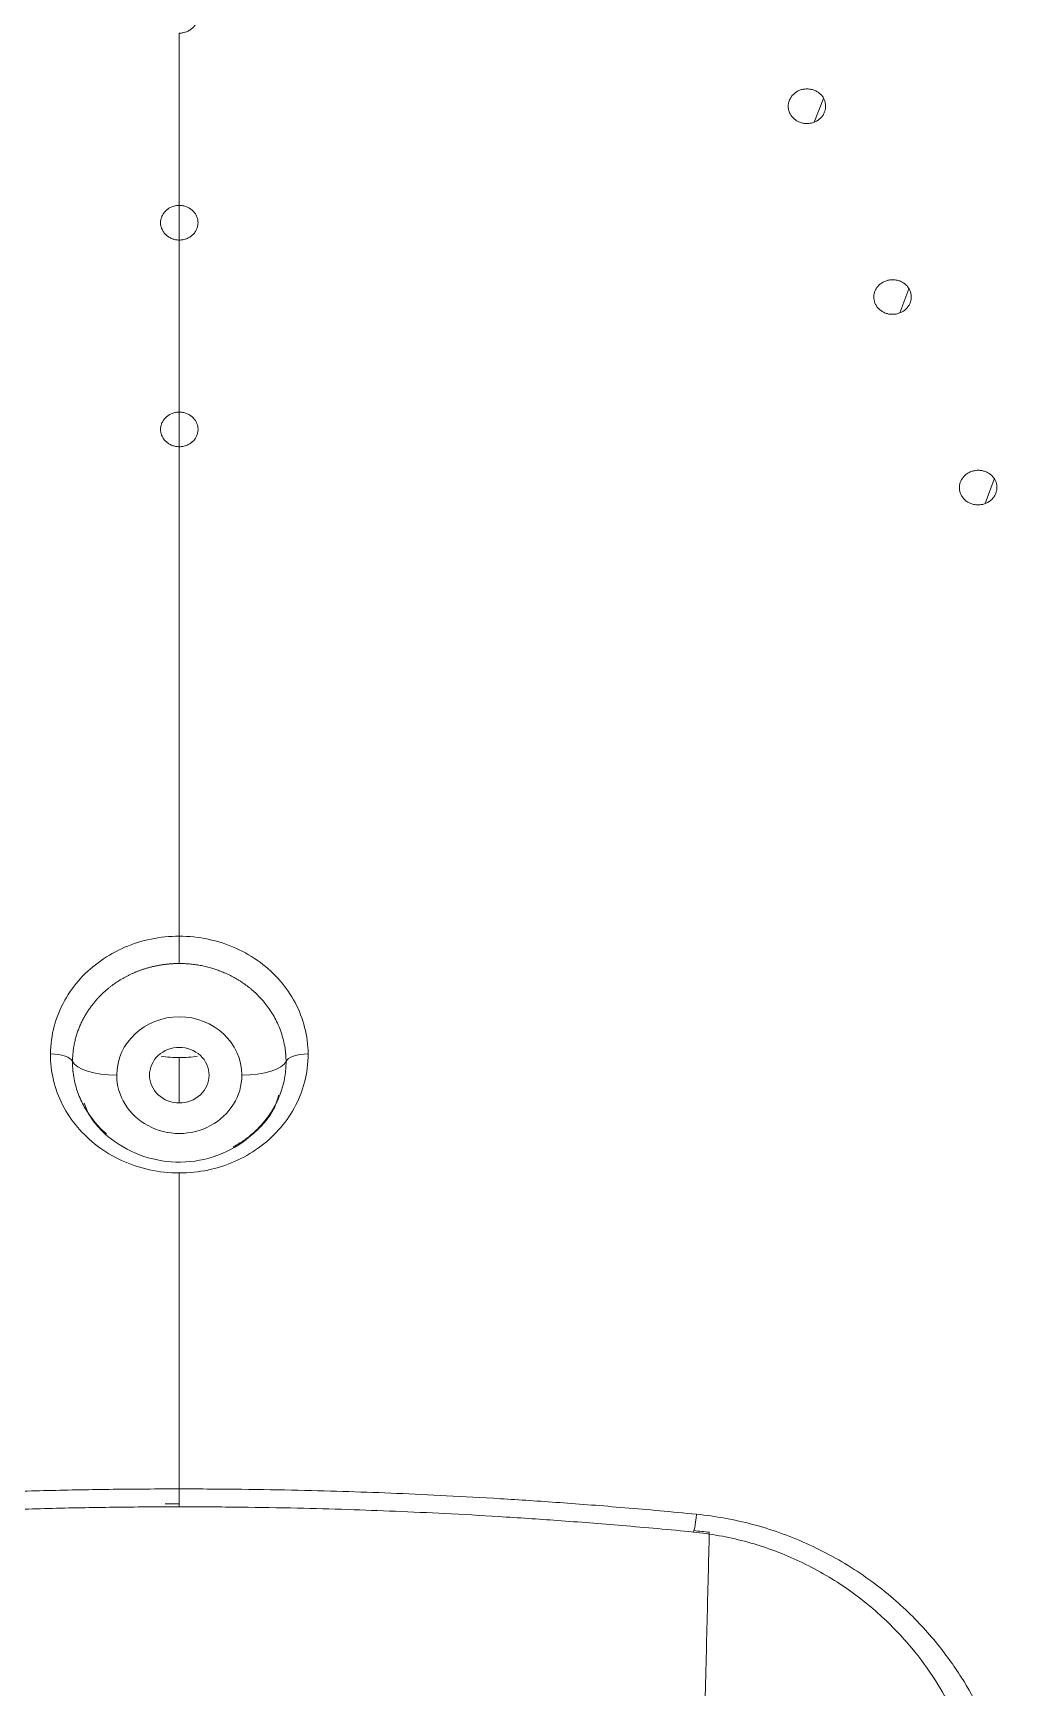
# Model space of a CAD drawing. Extents: x 1168 to 2296, y 0 to 827.
# Drawn here: x 1694.72 to 1708, y 497.83 to 520.04 of the extents above; entities that cross this region are included whole.
import ezdxf

# ---------------------------------------------------------------- set-up
doc = ezdxf.new("R2010")
doc.units = 0
doc.header["$LTSCALE"] = 10
doc.header["$MEASUREMENT"] = 0
doc.layers.add('1', color=7, linetype='CONTINUOUS')

msp = doc.modelspace()

# ---------------------------------------------------------------- linework, layer by layer
at = {"layer": '1', "color": 7, "linetype": 'Continuous', "lineweight": 13}
for p, q in [((1696.685, 517.728), (1696.685, 520.041)), ((1705.325, 519.163), (1705.201, 518.845)), ((1696.685, 514.954), (1696.685, 517.263)), ((1696.685, 507.92), (1696.685, 514.489)), ((1696.685, 500.501), (1696.685, 504.742)), ((1696.685, 500.501), (1696.685, 500.26))]:
    msp.add_line(p, q, dxfattribs=at)
at = {"layer": '1', "color": 7, "linetype": 'Continuous', "lineweight": 18}
for p, q in [((1696.685, 517.72), (1696.685, 517.263)), ((1706.471, 516.608), (1706.349, 516.284)), ((1696.685, 514.946), (1696.685, 514.489)), ((1707.617, 514.055), (1707.497, 513.726)), ((1696.685, 507.92), (1696.685, 507.553)), ((1696.685, 505.681), (1696.685, 506.29))]:
    msp.add_line(p, q, dxfattribs=at)
for centre, major_axis, ratio, start_param, end_param in [((1696.685, 538.042), (57.67, 0), 0.93358, 5.498085, 8.635877), ((1696.685, 538.026), (57.518, 0), 0.93358, 5.498085, 10.209879), ((1694.956, 506.222), (0.3, -0.002), 0.391761, 0.151871, 1.571283), ((1698.414, 506.222), (-0.3, -0.002), 0.391761, 4.711902, 6.131314), ((1696.685, 442.584), (-61.825, 0), 0.93358, 4.712389, 4.715458), ((1696.685, 442.584), (-61.825, 0), 0.93358, 4.59713, 4.600476)]:
    msp.add_ellipse(centre, major_axis=major_axis, ratio=ratio, start_param=start_param, end_param=end_param, dxfattribs=at)
at = {"layer": '1', "color": 7, "linetype": 'Continuous', "lineweight": 13}
for centre, major_axis, ratio, start_param, end_param in [((1696.685, 537.844), (57.048, 0), 0.93358, 5.498085, 10.209879), ((1696.685, 537.824), (56.129, 0), 0.93358, 5.397226, 10.310738), ((1696.685, 537.907), (55.427, 0), 0.93358, 5.397283, 10.31068), ((1696.685, 538.436), (-51, 0), 0.93358, 4.712389, 7.625054), ((1696.685, 538.436), (-51, 0), 0.93358, 1.799723, 4.712389), ((1696.685, 506.055), (-0.839, 0), 0.93358, 3.141593, 6.283185), ((1695.846, 506.27), (-0.6, 0), 0.358368, 0.149656, 1.570796), ((1697.524, 506.27), (0.6, 0), 0.358368, 4.712389, 6.133529), ((1696.685, 506.055), (-0.839, 0), 0.93358, 0, 3.141593), ((1703.621, 500.32), (0.039, 0.398), 0.050404, 3.118393, 4.305611)]:
    msp.add_ellipse(centre, major_axis=major_axis, ratio=ratio, start_param=start_param, end_param=end_param, dxfattribs=at)
for points, knots in [([(1739.245, 498.734), (1739.257, 498.745), (1739.297, 498.783), (1739.382, 498.862), (1739.514, 498.988), (1739.695, 499.16), (1739.923, 499.379), (1740.198, 499.646), (1740.517, 499.962), (1740.882, 500.327), (1741.289, 500.744), (1741.738, 501.212), (1742.226, 501.734), (1742.752, 502.311), (1743.313, 502.945), (1743.907, 503.637), (1744.531, 504.389), (1745.182, 505.203), (1745.856, 506.081), (1746.552, 507.024), (1747.264, 508.035), (1747.988, 509.115), (1748.721, 510.266), (1749.458, 511.489), (1750.192, 512.787), (1750.92, 514.161), (1751.635, 515.611), (1752.333, 517.14), (1753.005, 518.748), (1753.647, 520.436), (1754.251, 522.204), (1754.81, 524.051), (1755.317, 525.979), (1755.762, 527.985), (1756.139, 530.07), (1756.438, 532.23), (1756.653, 534.464), (1756.773, 536.769), (1756.792, 539.142), (1756.7, 541.577), (1756.487, 544.071), (1756.145, 546.617), (1755.665, 549.209), (1755.039, 551.84), (1754.259, 554.502), (1753.317, 557.187), (1752.329, 559.582), (1751.345, 561.687), (1750.412, 563.504), (1749.396, 565.312), (1748.295, 567.108), (1747.108, 568.889), (1745.834, 570.65), (1744.471, 572.386), (1743.019, 574.093), (1741.477, 575.767), (1739.845, 577.402), (1738.124, 578.995), (1736.312, 580.54), (1734.412, 582.032), (1732.424, 583.467), (1730.349, 584.838), (1728.188, 586.14), (1725.944, 587.367), (1723.618, 588.515), (1721.214, 589.579), (1718.734, 590.553), (1716.183, 591.432), (1713.563, 592.209), (1710.879, 592.88), (1708.135, 593.439), (1705.337, 593.882), (1702.49, 594.205), (1699.601, 594.402), (1696.187, 594.48), (1692.263, 594.344), (1687.865, 593.889), (1683.515, 593.134), (1679.236, 592.083), (1675.051, 590.739), (1670.984, 589.112), (1667.055, 587.211), (1663.287, 585.046), (1659.7, 582.627), (1656.313, 579.968), (1653.144, 577.085), (1650.21, 573.992), (1647.53, 570.706), (1645.115, 567.244), (1642.978, 563.627), (1640.926, 559.456), (1639.1, 554.7), (1637.661, 549.356), (1636.788, 543.905), (1636.494, 538.401), (1636.777, 532.897), (1637.593, 527.71), (1638.786, 523.105), (1640.114, 519.299), (1641.425, 516.23), (1642.593, 513.864), (1643.791, 511.674), (1645.041, 509.612), (1646.37, 507.638), (1647.455, 506.153), (1648.304, 505.056), (1649.01, 504.181), (1649.684, 503.377), (1650.388, 502.568), (1651.001, 501.891), (1651.501, 501.353), (1651.871, 500.963), (1652.223, 500.599), (1652.555, 500.26), (1652.868, 499.947), (1653.16, 499.658), (1653.432, 499.393), (1653.682, 499.152), (1653.91, 498.935), (1654.056, 498.798), (1654.124, 498.733)], [0, 0, 0, 0, 0.000179, 0.000603, 0.00127, 0.002183, 0.00334, 0.004741, 0.006386, 0.008277, 0.010411, 0.01279, 0.015413, 0.018281, 0.021393, 0.02475, 0.028351, 0.032196, 0.036286, 0.04062, 0.045199, 0.050022, 0.055089, 0.060401, 0.065958, 0.071758, 0.077804, 0.084093, 0.090627, 0.097406, 0.104428, 0.111695, 0.119206, 0.126961, 0.134961, 0.143206, 0.151695, 0.160428, 0.169406, 0.178628, 0.188094, 0.197805, 0.20776, 0.21796, 0.228404, 0.239092, 0.250024, 0.257544, 0.265167, 0.272896, 0.280729, 0.288666, 0.296708, 0.304854, 0.313104, 0.321459, 0.329918, 0.338482, 0.34715, 0.355923, 0.3648, 0.373782, 0.382867, 0.392057, 0.401352, 0.410752, 0.420256, 0.429863, 0.439576, 0.449392, 0.459314, 0.46934, 0.47947, 0.489704, 0.500043, 0.515667, 0.531291, 0.546915, 0.562538, 0.578162, 0.593786, 0.60941, 0.625034, 0.640657, 0.656282, 0.671906, 0.68753, 0.703153, 0.718778, 0.734402, 0.750026, 0.770854, 0.791682, 0.81251, 0.833338, 0.854167, 0.874994, 0.892773, 0.907913, 0.920413, 0.930274, 0.937493, 0.948337, 0.95716, 0.963963, 0.968745, 0.972532, 0.976398, 0.980345, 0.984372, 0.986462, 0.988435, 0.990291, 0.99203, 0.993651, 0.995155, 0.996542, 0.997812, 0.998965, 1, 1, 1, 1]), ([(1654.672, 498.916), (1654.657, 498.93), (1654.611, 498.974), (1654.455, 499.122), (1654.346, 499.225), (1654.067, 499.494), (1653.896, 499.659), (1653.497, 500.053), (1653.268, 500.281), (1652.754, 500.804), (1652.469, 501.098), (1651.848, 501.755), (1651.512, 502.119), (1650.794, 502.919), (1650.412, 503.355), (1649.61, 504.307), (1649.189, 504.822), (1648.317, 505.934), (1647.867, 506.532), (1646.944, 507.816), (1646.473, 508.502), (1645.519, 509.966), (1645.038, 510.744), (1644.077, 512.397), (1643.597, 513.271), (1642.655, 515.121), (1642.191, 516.095), (1641.296, 518.147), (1640.865, 519.224), (1640.05, 521.482), (1639.667, 522.662), (1638.97, 525.127), (1638.655, 526.412), (1638.115, 529.081), (1637.89, 530.467), (1637.549, 533.333), (1637.434, 534.815), (1637.334, 537.865), (1637.351, 539.434), (1637.538, 542.649), (1637.71, 544.294), (1638.231, 547.645), (1638.58, 549.351), (1639.478, 552.805), (1640.026, 554.552), (1641.341, 558.065), (1642.108, 559.83), (1643.881, 563.348), (1644.886, 565.102), (1647.146, 568.566), (1648.401, 570.276), (1651.171, 573.615), (1652.687, 575.243), (1655.98, 578.377), (1657.759, 579.883), (1660.619, 582.016), (1661.605, 582.706), (1663.64, 584.039), (1664.689, 584.681), (1667.93, 586.527), (1670.213, 587.65), (1675.002, 589.636), (1677.509, 590.498), (1682.712, 591.911), (1685.41, 592.462), (1689.566, 593.024), (1690.969, 593.168), (1693.096, 593.312), (1693.809, 593.349), (1694.884, 593.386), (1695.422, 593.399), (1696.052, 593.408), (1696.367, 593.41), (1696.525, 593.41), (1696.604, 593.41), (1696.644, 593.41), (1696.664, 593.41), (1696.673, 593.41), (1696.678, 593.41), (1696.681, 593.41), (1696.682, 593.41), (1696.683, 593.41), (1696.683, 593.41), (1702.504, 593.411), (1714.146, 591.801), (1730.106, 584.758), (1738.831, 577.384), (1746.222, 568.986), (1749.25, 564.276), (1753.713, 554.238), (1755.147, 548.91), (1756.299, 538.095), (1756.017, 532.607), (1753.758, 521.946), (1751.781, 516.773), (1747.677, 509.577), (1745.34, 506.121), (1742.614, 502.935), (1740.714, 500.877), (1739.722, 499.881), (1738.698, 498.916)], [0, 0, 0, 0, 0.015625, 0.015625, 0.03125, 0.03125, 0.046875, 0.046875, 0.0625, 0.0625, 0.078125, 0.078125, 0.09375, 0.09375, 0.109375, 0.109375, 0.125, 0.125, 0.140625, 0.140625, 0.15625, 0.15625, 0.171875, 0.171875, 0.1875, 0.1875, 0.203125, 0.203125, 0.21875, 0.21875, 0.234375, 0.234375, 0.25, 0.25, 0.265625, 0.265625, 0.28125, 0.28125, 0.296875, 0.296875, 0.3125, 0.3125, 0.328125, 0.328125, 0.34375, 0.34375, 0.359375, 0.359375, 0.375, 0.375, 0.390625, 0.390625, 0.40625, 0.40625, 0.421875, 0.421875, 0.429687, 0.429687, 0.4375, 0.4375, 0.453125, 0.453125, 0.46875, 0.46875, 0.484375, 0.484375, 0.492187, 0.492187, 0.496094, 0.496094, 0.498047, 0.499023, 0.499512, 0.499756, 0.499878, 0.499939, 0.499969, 0.499985, 0.499992, 0.499996, 0.499998, 0.499998, 0.5, 0.5, 0.5625, 0.625, 0.6875, 0.6875, 0.75, 0.75, 0.8125, 0.8125, 0.875, 0.875, 0.9375, 0.9375, 0.96875, 0.984375, 0.984375, 1, 1, 1, 1]), ([(1696.685, 592.494), (1696.643, 592.494), (1696.559, 592.494), (1696.433, 592.494), (1696.308, 592.493), (1696.182, 592.492), (1696.056, 592.491), (1695.931, 592.49), (1695.805, 592.488), (1695.679, 592.486), (1695.554, 592.484), (1695.428, 592.482), (1695.302, 592.479), (1695.177, 592.476), (1695.051, 592.473), (1694.926, 592.47), (1694.8, 592.466), (1694.674, 592.462), (1694.549, 592.458), (1694.423, 592.453), (1694.297, 592.449), (1694.172, 592.444), (1694.046, 592.439), (1693.921, 592.433), (1693.795, 592.427), (1693.669, 592.421), (1693.544, 592.415), (1693.418, 592.409), (1693.292, 592.402), (1693.167, 592.395), (1693.041, 592.388), (1692.916, 592.38), (1692.79, 592.373), (1692.664, 592.365), (1692.539, 592.356), (1692.413, 592.348), (1691.963, 592.317), (1691.191, 592.255), (1690.096, 592.149), (1689.004, 592.024), (1687.914, 591.879), (1686.828, 591.716), (1685.745, 591.533), (1684.666, 591.332), (1683.232, 591.038), (1681.452, 590.624), (1679.339, 590.052), (1677.249, 589.407), (1675.187, 588.688), (1673.155, 587.896), (1670.491, 586.748), (1667.249, 585.14), (1663.531, 582.943), (1659.996, 580.488), (1657.042, 578.094), (1654.6, 575.851), (1652.613, 573.834), (1650.428, 571.378), (1648.117, 568.421), (1646.056, 565.318), (1644.435, 562.501), (1643.178, 560.024), (1642.15, 557.704), (1641.316, 555.56), (1640.645, 553.611), (1640.049, 551.626), (1639.478, 549.402), (1638.965, 546.935), (1638.55, 544.222), (1638.305, 541.72), (1638.189, 539.441), (1638.167, 537.393), (1638.228, 535.332), (1638.373, 533.277), (1638.599, 531.231), (1638.906, 529.201), (1639.297, 527.175), (1639.926, 524.5), (1640.916, 521.195), (1642.25, 517.76), (1643.616, 514.824), (1644.92, 512.369), (1646.195, 510.241), (1647.395, 508.425), (1648.477, 506.903), (1649.519, 505.542), (1650.506, 504.33), (1651.342, 503.356), (1652.123, 502.486), (1652.84, 501.716), (1653.581, 500.949), (1654.147, 500.383), (1654.525, 500.013), (1654.706, 499.837), (1654.89, 499.66), (1655.076, 499.483), (1655.264, 499.304), (1655.455, 499.125), (1655.647, 498.944), (1655.842, 498.763), (1656.04, 498.581), (1656.239, 498.399), (1656.441, 498.215), (1656.645, 498.031), (1656.852, 497.846), (1657.061, 497.66), (1657.272, 497.473), (1657.413, 497.349), (1657.485, 497.286)], [0, 0, 0, 0, 0.000892, 0.001785, 0.002677, 0.003569, 0.004462, 0.005354, 0.006246, 0.007138, 0.00803, 0.008923, 0.009815, 0.010707, 0.011599, 0.012491, 0.013384, 0.014276, 0.015169, 0.016061, 0.016953, 0.017846, 0.018739, 0.019631, 0.020524, 0.021417, 0.02231, 0.023203, 0.024097, 0.02499, 0.025884, 0.026777, 0.027671, 0.028565, 0.029459, 0.030354, 0.031248, 0.039059, 0.046868, 0.054679, 0.062496, 0.070311, 0.078122, 0.085931, 0.093744, 0.109373, 0.124991, 0.140601, 0.156239, 0.171854, 0.187489, 0.218707, 0.249974, 0.281106, 0.312458, 0.333209, 0.354021, 0.374951, 0.406022, 0.437441, 0.458146, 0.47896, 0.499936, 0.515411, 0.530971, 0.546637, 0.562432, 0.583123, 0.603936, 0.624924, 0.640415, 0.655981, 0.671643, 0.687423, 0.702962, 0.718542, 0.734186, 0.749915, 0.781006, 0.812398, 0.833188, 0.854003, 0.874891, 0.888786, 0.90267, 0.916556, 0.926936, 0.93739, 0.945051, 0.952809, 0.960666, 0.968624, 0.970466, 0.972324, 0.974198, 0.976087, 0.977992, 0.979913, 0.98185, 0.983802, 0.985771, 0.987756, 0.989756, 0.991773, 0.993806, 0.995854, 0.997919, 1, 1, 1, 1]), ([(1735.882, 497.286), (1735.919, 497.319), (1735.993, 497.383), (1736.104, 497.481), (1736.213, 497.578), (1736.323, 497.674), (1736.431, 497.771), (1736.539, 497.867), (1736.646, 497.963), (1736.753, 498.058), (1736.859, 498.154), (1736.964, 498.249), (1737.068, 498.344), (1737.172, 498.438), (1737.276, 498.533), (1737.378, 498.627), (1737.48, 498.721), (1737.581, 498.814), (1737.682, 498.907), (1737.782, 499), (1737.881, 499.093), (1737.98, 499.186), (1738.078, 499.278), (1738.175, 499.37), (1738.272, 499.462), (1738.368, 499.553), (1738.464, 499.644), (1738.558, 499.735), (1738.652, 499.826), (1738.746, 499.916), (1738.839, 500.006), (1738.931, 500.096), (1739.252, 500.41), (1739.792, 500.949), (1740.535, 501.718), (1741.251, 502.486), (1741.872, 503.178), (1742.405, 503.793), (1742.86, 504.331), (1743.307, 504.874), (1743.747, 505.422), (1744.179, 505.975), (1744.604, 506.533), (1745.021, 507.096), (1745.43, 507.663), (1745.831, 508.236), (1746.225, 508.814), (1746.612, 509.396), (1747.244, 510.377), (1748.092, 511.769), (1749.107, 513.594), (1750.046, 515.45), (1751.009, 517.553), (1751.959, 519.908), (1752.855, 522.517), (1753.509, 524.81), (1753.979, 526.771), (1754.312, 528.39), (1754.591, 530.013), (1754.817, 531.637), (1755.03, 533.639), (1755.181, 536.015), (1755.207, 538.755), (1755.103, 541.126), (1754.928, 543.128), (1754.731, 544.769), (1754.482, 546.395), (1754.182, 548.008), (1753.751, 549.978), (1753.141, 552.288), (1752.296, 554.913), (1751.394, 557.277), (1750.475, 559.391), (1749.567, 561.269), (1748.59, 563.104), (1747.419, 565.11), (1746.029, 567.263), (1744.389, 569.536), (1742.778, 571.544), (1741.229, 573.308), (1739.768, 574.848), (1738.25, 576.332), (1736.495, 577.923), (1734.484, 579.594), (1732.196, 581.31), (1729.821, 582.916), (1727.363, 584.41), (1724.825, 585.787), (1722.652, 586.833), (1720.881, 587.61), (1719.538, 588.161), (1717.954, 588.767), (1716.121, 589.407), (1714.032, 590.053), (1711.918, 590.625), (1710.138, 591.039), (1708.705, 591.333), (1707.626, 591.534), (1706.543, 591.716), (1705.456, 591.88), (1704.366, 592.024), (1703.274, 592.15), (1702.179, 592.256), (1701.367, 592.32), (1700.838, 592.356), (1700.594, 592.372), (1700.35, 592.387), (1700.105, 592.401), (1699.861, 592.414), (1699.617, 592.426), (1699.373, 592.437), (1699.128, 592.447), (1698.884, 592.456), (1698.64, 592.464), (1698.395, 592.471), (1698.151, 592.477), (1697.907, 592.483), (1697.662, 592.487), (1697.418, 592.49), (1697.174, 592.493), (1696.929, 592.494), (1696.766, 592.494), (1696.685, 592.494)], [0, 0, 0, 0, 0.001083, 0.002161, 0.003234, 0.004303, 0.005367, 0.006426, 0.00748, 0.008529, 0.009574, 0.010614, 0.011649, 0.01268, 0.013706, 0.014727, 0.015743, 0.016755, 0.017761, 0.018764, 0.019761, 0.020754, 0.021742, 0.022725, 0.023704, 0.024678, 0.025647, 0.026612, 0.027572, 0.028527, 0.029477, 0.030423, 0.031365, 0.039376, 0.047252, 0.054996, 0.06261, 0.067826, 0.073038, 0.078247, 0.083453, 0.088658, 0.093862, 0.099065, 0.104269, 0.109474, 0.11468, 0.11989, 0.125102, 0.140784, 0.156415, 0.172013, 0.187599, 0.208569, 0.229381, 0.250087, 0.262676, 0.275208, 0.287695, 0.300148, 0.312578, 0.333586, 0.354399, 0.37507, 0.387684, 0.400229, 0.412716, 0.425158, 0.437564, 0.458587, 0.4794, 0.500054, 0.515804, 0.531455, 0.547029, 0.562548, 0.583545, 0.604358, 0.62504, 0.640746, 0.65638, 0.671967, 0.687533, 0.708465, 0.729274, 0.750024, 0.770891, 0.791699, 0.812515, 0.822941, 0.833354, 0.843763, 0.859399, 0.875008, 0.890624, 0.906254, 0.914066, 0.921875, 0.929686, 0.937503, 0.945319, 0.95313, 0.960939, 0.968752, 0.970491, 0.972229, 0.973967, 0.975704, 0.977441, 0.979178, 0.980914, 0.982649, 0.984385, 0.98612, 0.987855, 0.98959, 0.991325, 0.99306, 0.994794, 0.99653, 0.998265, 1, 1, 1, 1]), ([(1696.685, 592.201), (1696.726, 592.201), (1696.807, 592.201), (1696.93, 592.201), (1697.052, 592.2), (1697.175, 592.199), (1697.297, 592.198), (1697.42, 592.197), (1697.542, 592.195), (1697.664, 592.193), (1697.787, 592.191), (1697.909, 592.189), (1698.032, 592.187), (1698.154, 592.184), (1698.276, 592.181), (1698.399, 592.178), (1698.521, 592.174), (1698.643, 592.17), (1698.766, 592.166), (1698.888, 592.162), (1699.01, 592.158), (1699.132, 592.153), (1699.255, 592.148), (1699.377, 592.143), (1699.499, 592.138), (1699.621, 592.132), (1699.744, 592.126), (1699.866, 592.12), (1699.988, 592.113), (1700.11, 592.107), (1700.233, 592.1), (1700.355, 592.093), (1700.477, 592.086), (1700.599, 592.078), (1700.721, 592.07), (1700.844, 592.062), (1701.281, 592.032), (1702.034, 591.974), (1703.099, 591.873), (1704.163, 591.754), (1705.578, 591.57), (1707.339, 591.296), (1709.437, 590.894), (1711.518, 590.42), (1713.809, 589.813), (1716.296, 589.047), (1718.962, 588.087), (1721.573, 587.006), (1724.125, 585.808), (1726.611, 584.494), (1729.024, 583.067), (1731.36, 581.532), (1733.613, 579.892), (1735.775, 578.15), (1737.845, 576.312), (1739.816, 574.381), (1741.681, 572.362), (1743.439, 570.261), (1745.086, 568.08), (1746.614, 565.828), (1748.023, 563.508), (1749.309, 561.126), (1750.468, 558.688), (1751.497, 556.2), (1752.395, 553.667), (1753.158, 551.097), (1753.785, 548.494), (1754.275, 545.866), (1754.626, 543.218), (1754.837, 540.558), (1754.909, 537.891), (1754.84, 535.223), (1754.631, 532.562), (1754.283, 529.914), (1753.835, 527.503), (1753.329, 525.33), (1752.798, 523.397), (1752.188, 521.475), (1751.503, 519.577), (1750.745, 517.705), (1749.915, 515.865), (1749.01, 514.048), (1748.035, 512.265), (1746.99, 510.517), (1745.88, 508.81), (1744.7, 507.137), (1743.821, 505.987), (1743.296, 505.328), (1743.149, 505.146), (1743.001, 504.964), (1742.853, 504.782), (1742.704, 504.602), (1742.554, 504.422), (1742.403, 504.242), (1742.251, 504.063), (1742.099, 503.885), (1741.945, 503.707), (1741.791, 503.53), (1741.636, 503.353), (1741.481, 503.177), (1741.324, 503.002), (1741.167, 502.827), (1741.009, 502.653), (1740.85, 502.479), (1740.69, 502.306), (1740.53, 502.134), (1740.368, 501.962), (1740.206, 501.791), (1740.043, 501.62), (1739.879, 501.45), (1739.715, 501.281), (1739.549, 501.112), (1739.383, 500.944), (1739.216, 500.776), (1739.048, 500.609), (1738.88, 500.443), (1738.71, 500.277), (1738.54, 500.112), (1738.369, 499.947), (1738.197, 499.783), (1738.025, 499.62), (1737.909, 499.512), (1737.851, 499.457)], [0, 0, 0, 0, 0.000893, 0.001787, 0.00268, 0.003573, 0.004466, 0.005359, 0.006252, 0.007145, 0.008038, 0.008931, 0.009824, 0.010716, 0.011609, 0.012502, 0.013394, 0.014287, 0.015179, 0.016072, 0.016965, 0.017857, 0.01875, 0.019643, 0.020535, 0.021428, 0.022321, 0.023214, 0.024106, 0.024999, 0.025892, 0.026785, 0.027679, 0.028572, 0.029465, 0.030359, 0.031252, 0.039067, 0.046877, 0.054688, 0.062504, 0.07814, 0.093746, 0.109357, 0.125006, 0.14583, 0.166638, 0.187504, 0.208304, 0.229115, 0.250003, 0.270773, 0.291586, 0.312501, 0.333239, 0.354054, 0.375, 0.395709, 0.416524, 0.437499, 0.458186, 0.479002, 0.499997, 0.520672, 0.541488, 0.562496, 0.583169, 0.603985, 0.624994, 0.645677, 0.666493, 0.687493, 0.708193, 0.72901, 0.749991, 0.765529, 0.781111, 0.796759, 0.812493, 0.828052, 0.843643, 0.859283, 0.874994, 0.890575, 0.906173, 0.921807, 0.937495, 0.939279, 0.941062, 0.942845, 0.944628, 0.94641, 0.948193, 0.949976, 0.951759, 0.953542, 0.955325, 0.957108, 0.958891, 0.960675, 0.962458, 0.964242, 0.966026, 0.96781, 0.969595, 0.971379, 0.973164, 0.97495, 0.976736, 0.978522, 0.980309, 0.982096, 0.983884, 0.985672, 0.987461, 0.98925, 0.99104, 0.992831, 0.994622, 0.996414, 0.998207, 1, 1, 1, 1]), ([(1696.685, 507.553), (1696.679, 507.553), (1696.667, 507.553), (1696.649, 507.552), (1696.631, 507.552), (1696.613, 507.551), (1696.596, 507.55), (1696.578, 507.549), (1696.56, 507.548), (1696.542, 507.546), (1696.524, 507.544), (1696.506, 507.543), (1696.487, 507.54), (1696.469, 507.538), (1696.451, 507.535), (1696.433, 507.532), (1696.415, 507.529), (1696.397, 507.526), (1696.379, 507.522), (1696.361, 507.519), (1696.343, 507.515), (1696.325, 507.511), (1696.307, 507.506), (1696.29, 507.502), (1696.272, 507.497), (1696.254, 507.492), (1696.236, 507.486), (1696.218, 507.481), (1696.201, 507.475), (1696.183, 507.469), (1696.165, 507.463), (1696.148, 507.456), (1696.13, 507.45), (1696.113, 507.443), (1696.095, 507.436), (1696.078, 507.429), (1696.061, 507.421), (1696.044, 507.413), (1696.027, 507.405), (1696.01, 507.397), (1695.993, 507.388), (1695.976, 507.38), (1695.959, 507.371), (1695.943, 507.362), (1695.926, 507.352), (1695.91, 507.343), (1695.894, 507.333), (1695.877, 507.323), (1695.861, 507.313), (1695.846, 507.302), (1695.83, 507.292), (1695.814, 507.281), (1695.799, 507.269), (1695.783, 507.258), (1695.768, 507.247), (1695.753, 507.235), (1695.738, 507.223), (1695.723, 507.211), (1695.708, 507.198), (1695.694, 507.186), (1695.68, 507.173), (1695.665, 507.16), (1695.651, 507.146), (1695.636, 507.132), (1695.622, 507.117), (1695.607, 507.102), (1695.592, 507.086), (1695.578, 507.07), (1695.563, 507.053), (1695.548, 507.036), (1695.534, 507.018), (1695.519, 506.999), (1695.504, 506.98), (1695.49, 506.96), (1695.476, 506.94), (1695.462, 506.919), (1695.448, 506.898), (1695.434, 506.876), (1695.421, 506.853), (1695.408, 506.83), (1695.395, 506.806), (1695.382, 506.781), (1695.37, 506.756), (1695.358, 506.73), (1695.347, 506.704), (1695.336, 506.677), (1695.326, 506.649), (1695.316, 506.621), (1695.307, 506.592), (1695.298, 506.563), (1695.29, 506.533), (1695.283, 506.502), (1695.276, 506.471), (1695.27, 506.439), (1695.265, 506.407), (1695.261, 506.374), (1695.258, 506.341), (1695.255, 506.307), (1695.253, 506.272), (1695.253, 506.249), (1695.253, 506.238)], [0, 0, 0, 0, 0.007951, 0.015917, 0.0239, 0.031899, 0.039914, 0.047945, 0.055992, 0.064055, 0.072134, 0.08023, 0.088341, 0.096469, 0.104613, 0.112774, 0.12095, 0.129143, 0.137351, 0.145577, 0.153818, 0.162075, 0.170349, 0.178639, 0.186946, 0.195268, 0.203607, 0.211963, 0.220334, 0.228722, 0.237127, 0.245547, 0.253984, 0.262438, 0.270908, 0.279394, 0.287896, 0.296415, 0.304951, 0.313503, 0.322071, 0.330656, 0.339257, 0.347875, 0.356509, 0.36516, 0.373827, 0.382511, 0.391211, 0.399928, 0.408661, 0.417411, 0.426178, 0.434961, 0.44376, 0.452577, 0.46141, 0.470259, 0.479125, 0.488008, 0.496828, 0.505852, 0.515079, 0.524509, 0.534144, 0.543981, 0.554023, 0.564268, 0.574717, 0.585369, 0.596226, 0.607286, 0.61855, 0.630019, 0.641691, 0.653568, 0.665649, 0.677934, 0.690423, 0.703117, 0.716015, 0.729118, 0.742425, 0.755937, 0.769653, 0.783574, 0.7977, 0.812031, 0.826567, 0.841307, 0.856253, 0.871404, 0.88676, 0.902321, 0.918087, 0.934059, 0.950236, 0.966618, 0.983206, 1, 1, 1, 1]), ([(1698.117, 506.238), (1698.117, 506.244), (1698.117, 506.256), (1698.116, 506.272), (1698.116, 506.288), (1698.115, 506.303), (1698.114, 506.317), (1698.113, 506.329), (1698.112, 506.34), (1698.111, 506.351), (1698.11, 506.36), (1698.11, 506.368), (1698.109, 506.375), (1698.108, 506.381), (1698.098, 506.459), (1698.067, 506.602), (1697.986, 506.796), (1697.884, 506.962), (1697.77, 507.1), (1697.677, 507.186), (1697.616, 507.236), (1697.587, 507.258), (1697.557, 507.28), (1697.527, 507.3), (1697.497, 507.32), (1697.466, 507.339), (1697.435, 507.358), (1697.403, 507.375), (1697.371, 507.392), (1697.338, 507.408), (1697.305, 507.423), (1697.272, 507.437), (1697.239, 507.45), (1697.205, 507.463), (1697.171, 507.475), (1697.137, 507.486), (1697.102, 507.496), (1697.068, 507.505), (1697.033, 507.513), (1696.999, 507.521), (1696.964, 507.528), (1696.929, 507.534), (1696.894, 507.539), (1696.859, 507.543), (1696.824, 507.547), (1696.789, 507.549), (1696.755, 507.551), (1696.72, 507.553), (1696.697, 507.553), (1696.685, 507.553)], [0, 0, 0, 0, 0.008707, 0.016883, 0.024528, 0.031641, 0.038224, 0.044275, 0.049795, 0.054784, 0.059242, 0.063169, 0.066565, 0.06943, 0.071765, 0.180176, 0.28031, 0.372181, 0.455803, 0.531191, 0.548058, 0.564875, 0.581642, 0.598357, 0.615022, 0.631637, 0.648201, 0.664715, 0.681178, 0.697592, 0.713955, 0.730268, 0.746531, 0.762744, 0.778907, 0.795021, 0.811085, 0.827099, 0.843064, 0.858979, 0.874844, 0.890661, 0.906428, 0.922146, 0.937815, 0.953434, 0.969005, 0.984527, 1, 1, 1, 1])]:
    msp.add_open_spline(points, degree=3, knots=knots, dxfattribs=at)
at = {"layer": '1', "color": 7, "linetype": 'Continuous', "lineweight": 18}
for points, knots in [([(1696.685, 520.506), (1696.702, 520.506), (1696.718, 520.504), (1696.742, 520.5), (1696.75, 520.498), (1696.766, 520.493), (1696.773, 520.491), (1696.796, 520.482), (1696.811, 520.475), (1696.838, 520.458), (1696.851, 520.448), (1696.874, 520.427), (1696.884, 520.415), (1696.898, 520.396), (1696.902, 520.389), (1696.91, 520.376), (1696.917, 520.362), (1696.923, 520.348), (1696.927, 520.333), (1696.93, 520.326), (1696.934, 520.304), (1696.936, 520.288), (1696.936, 520.266), (1696.936, 520.258), (1696.934, 520.243), (1696.933, 520.235), (1696.928, 520.213), (1696.923, 520.199), (1696.914, 520.177), (1696.91, 520.17), (1696.902, 520.157), (1696.898, 520.15), (1696.885, 520.132), (1696.874, 520.12), (1696.857, 520.103), (1696.851, 520.098), (1696.838, 520.089), (1696.825, 520.08), (1696.811, 520.072), (1696.796, 520.065), (1696.789, 520.062), (1696.766, 520.053), (1696.75, 520.048), (1696.718, 520.042), (1696.702, 520.041), (1696.685, 520.041)], [0, 0, 0, 0, 0.0625, 0.0625, 0.09375, 0.09375, 0.125, 0.125, 0.1875, 0.1875, 0.25, 0.25, 0.3125, 0.3125, 0.34375, 0.34375, 0.375, 0.40625, 0.40625, 0.4375, 0.4375, 0.5, 0.5, 0.53125, 0.53125, 0.5625, 0.5625, 0.625, 0.625, 0.65625, 0.65625, 0.6875, 0.6875, 0.75, 0.75, 0.78125, 0.78125, 0.8125, 0.84375, 0.84375, 0.875, 0.875, 0.9375, 0.9375, 1, 1, 1, 1]), ([(1705.201, 518.845), (1705.185, 518.839), (1705.17, 518.834), (1705.145, 518.83), (1705.137, 518.829), (1705.121, 518.827), (1705.113, 518.827), (1705.088, 518.827), (1705.072, 518.828), (1705.039, 518.834), (1705.023, 518.838), (1704.993, 518.85), (1704.979, 518.857), (1704.958, 518.869), (1704.952, 518.874), (1704.939, 518.884), (1704.927, 518.894), (1704.916, 518.905), (1704.905, 518.917), (1704.9, 518.923), (1704.886, 518.942), (1704.879, 518.955), (1704.869, 518.976), (1704.866, 518.983), (1704.862, 518.998), (1704.86, 519.005), (1704.855, 519.028), (1704.853, 519.043), (1704.853, 519.066), (1704.854, 519.073), (1704.855, 519.089), (1704.857, 519.096), (1704.861, 519.118), (1704.866, 519.133), (1704.875, 519.154), (1704.879, 519.161), (1704.887, 519.175), (1704.895, 519.187), (1704.905, 519.2), (1704.915, 519.211), (1704.921, 519.217), (1704.939, 519.233), (1704.951, 519.243), (1704.978, 519.26), (1704.993, 519.268), (1705.008, 519.274)], [0, 0, 0, 0, 0.0625, 0.0625, 0.09375, 0.09375, 0.125, 0.125, 0.1875, 0.1875, 0.25, 0.25, 0.3125, 0.3125, 0.34375, 0.34375, 0.375, 0.40625, 0.40625, 0.4375, 0.4375, 0.5, 0.5, 0.53125, 0.53125, 0.5625, 0.5625, 0.625, 0.625, 0.65625, 0.65625, 0.6875, 0.6875, 0.75, 0.75, 0.78125, 0.78125, 0.8125, 0.84375, 0.84375, 0.875, 0.875, 0.9375, 0.9375, 1, 1, 1, 1]), ([(1705.008, 519.274), (1705.024, 519.28), (1705.039, 519.284), (1705.064, 519.288), (1705.072, 519.289), (1705.088, 519.291), (1705.096, 519.291), (1705.121, 519.291), (1705.137, 519.29), (1705.17, 519.284), (1705.186, 519.28), (1705.216, 519.269), (1705.23, 519.261), (1705.251, 519.249), (1705.257, 519.244), (1705.27, 519.234), (1705.282, 519.224), (1705.293, 519.213), (1705.304, 519.201), (1705.309, 519.195), (1705.323, 519.176), (1705.33, 519.163), (1705.34, 519.142), (1705.342, 519.135), (1705.347, 519.12), (1705.349, 519.113), (1705.354, 519.09), (1705.355, 519.075), (1705.355, 519.053), (1705.355, 519.045), (1705.354, 519.03), (1705.352, 519.022), (1705.348, 519), (1705.343, 518.985), (1705.334, 518.964), (1705.33, 518.957), (1705.322, 518.944), (1705.314, 518.931), (1705.304, 518.918), (1705.293, 518.907), (1705.288, 518.901), (1705.27, 518.885), (1705.258, 518.875), (1705.231, 518.858), (1705.216, 518.85), (1705.201, 518.845)], [0, 0, 0, 0, 0.0625, 0.0625, 0.09375, 0.09375, 0.125, 0.125, 0.1875, 0.1875, 0.25, 0.25, 0.3125, 0.3125, 0.34375, 0.34375, 0.375, 0.40625, 0.40625, 0.4375, 0.4375, 0.5, 0.5, 0.53125, 0.53125, 0.5625, 0.5625, 0.625, 0.625, 0.65625, 0.65625, 0.6875, 0.6875, 0.75, 0.75, 0.78125, 0.78125, 0.8125, 0.84375, 0.84375, 0.875, 0.875, 0.9375, 0.9375, 1, 1, 1, 1]), ([(1696.685, 517.263), (1696.668, 517.263), (1696.652, 517.265), (1696.628, 517.269), (1696.62, 517.271), (1696.604, 517.276), (1696.597, 517.278), (1696.574, 517.287), (1696.559, 517.294), (1696.532, 517.311), (1696.519, 517.321), (1696.496, 517.342), (1696.485, 517.354), (1696.472, 517.373), (1696.467, 517.379), (1696.46, 517.393), (1696.453, 517.407), (1696.447, 517.421), (1696.442, 517.435), (1696.44, 517.443), (1696.435, 517.465), (1696.434, 517.48), (1696.434, 517.503), (1696.434, 517.51), (1696.436, 517.526), (1696.437, 517.533), (1696.442, 517.556), (1696.447, 517.57), (1696.456, 517.591), (1696.46, 517.598), (1696.467, 517.612), (1696.472, 517.618), (1696.485, 517.637), (1696.495, 517.649), (1696.513, 517.665), (1696.519, 517.67), (1696.532, 517.68), (1696.545, 517.689), (1696.559, 517.697), (1696.574, 517.704), (1696.581, 517.707), (1696.604, 517.716), (1696.62, 517.72), (1696.652, 517.726), (1696.668, 517.728), (1696.685, 517.728)], [0, 0, 0, 0, 0.0625, 0.0625, 0.09375, 0.09375, 0.125, 0.125, 0.1875, 0.1875, 0.25, 0.25, 0.3125, 0.3125, 0.34375, 0.34375, 0.375, 0.40625, 0.40625, 0.4375, 0.4375, 0.5, 0.5, 0.53125, 0.53125, 0.5625, 0.5625, 0.625, 0.625, 0.65625, 0.65625, 0.6875, 0.6875, 0.75, 0.75, 0.78125, 0.78125, 0.8125, 0.84375, 0.84375, 0.875, 0.875, 0.9375, 0.9375, 1, 1, 1, 1]), ([(1696.685, 517.728), (1696.702, 517.728), (1696.718, 517.726), (1696.742, 517.722), (1696.75, 517.72), (1696.766, 517.716), (1696.773, 517.713), (1696.796, 517.704), (1696.811, 517.697), (1696.838, 517.68), (1696.851, 517.671), (1696.874, 517.649), (1696.885, 517.637), (1696.898, 517.618), (1696.903, 517.612), (1696.91, 517.598), (1696.917, 517.585), (1696.923, 517.57), (1696.928, 517.556), (1696.93, 517.548), (1696.935, 517.526), (1696.936, 517.511), (1696.936, 517.488), (1696.936, 517.481), (1696.934, 517.465), (1696.933, 517.458), (1696.928, 517.436), (1696.923, 517.421), (1696.914, 517.4), (1696.91, 517.393), (1696.903, 517.379), (1696.898, 517.373), (1696.885, 517.354), (1696.875, 517.342), (1696.857, 517.326), (1696.851, 517.321), (1696.838, 517.311), (1696.825, 517.302), (1696.811, 517.295), (1696.796, 517.287), (1696.789, 517.284), (1696.766, 517.275), (1696.75, 517.271), (1696.718, 517.265), (1696.702, 517.263), (1696.685, 517.263)], [0, 0, 0, 0, 0.0625, 0.0625, 0.09375, 0.09375, 0.125, 0.125, 0.1875, 0.1875, 0.25, 0.25, 0.3125, 0.3125, 0.34375, 0.34375, 0.375, 0.40625, 0.40625, 0.4375, 0.4375, 0.5, 0.5, 0.53125, 0.53125, 0.5625, 0.5625, 0.625, 0.625, 0.65625, 0.65625, 0.6875, 0.6875, 0.75, 0.75, 0.78125, 0.78125, 0.8125, 0.84375, 0.84375, 0.875, 0.875, 0.9375, 0.9375, 1, 1, 1, 1]), ([(1706.349, 516.284), (1706.333, 516.278), (1706.318, 516.273), (1706.294, 516.269), (1706.285, 516.268), (1706.269, 516.266), (1706.261, 516.266), (1706.236, 516.266), (1706.22, 516.267), (1706.187, 516.273), (1706.171, 516.277), (1706.141, 516.289), (1706.127, 516.296), (1706.106, 516.309), (1706.1, 516.313), (1706.087, 516.323), (1706.075, 516.333), (1706.064, 516.344), (1706.053, 516.356), (1706.048, 516.362), (1706.034, 516.381), (1706.027, 516.394), (1706.017, 516.415), (1706.014, 516.422), (1706.01, 516.437), (1706.008, 516.444), (1706.003, 516.467), (1706.001, 516.482), (1706.001, 516.505), (1706.002, 516.512), (1706.003, 516.527), (1706.004, 516.535), (1706.009, 516.557), (1706.014, 516.572), (1706.023, 516.593), (1706.027, 516.6), (1706.035, 516.613), (1706.043, 516.626), (1706.053, 516.639), (1706.063, 516.65), (1706.069, 516.656), (1706.087, 516.672), (1706.099, 516.682), (1706.126, 516.699), (1706.141, 516.707), (1706.156, 516.712)], [0, 0, 0, 0, 0.0625, 0.0625, 0.09375, 0.09375, 0.125, 0.125, 0.1875, 0.1875, 0.25, 0.25, 0.3125, 0.3125, 0.34375, 0.34375, 0.375, 0.40625, 0.40625, 0.4375, 0.4375, 0.5, 0.5, 0.53125, 0.53125, 0.5625, 0.5625, 0.625, 0.625, 0.65625, 0.65625, 0.6875, 0.6875, 0.75, 0.75, 0.78125, 0.78125, 0.8125, 0.84375, 0.84375, 0.875, 0.875, 0.9375, 0.9375, 1, 1, 1, 1]), ([(1706.156, 516.712), (1706.172, 516.718), (1706.187, 516.723), (1706.212, 516.727), (1706.22, 516.728), (1706.236, 516.73), (1706.244, 516.73), (1706.269, 516.73), (1706.285, 516.729), (1706.318, 516.723), (1706.334, 516.719), (1706.364, 516.708), (1706.378, 516.7), (1706.399, 516.688), (1706.406, 516.683), (1706.418, 516.673), (1706.43, 516.663), (1706.442, 516.652), (1706.452, 516.641), (1706.457, 516.634), (1706.471, 516.615), (1706.479, 516.602), (1706.488, 516.581), (1706.491, 516.574), (1706.496, 516.559), (1706.498, 516.552), (1706.502, 516.53), (1706.504, 516.515), (1706.504, 516.492), (1706.503, 516.484), (1706.502, 516.469), (1706.501, 516.461), (1706.496, 516.439), (1706.491, 516.424), (1706.482, 516.403), (1706.478, 516.396), (1706.47, 516.383), (1706.462, 516.37), (1706.452, 516.358), (1706.442, 516.346), (1706.436, 516.34), (1706.419, 516.324), (1706.406, 516.314), (1706.379, 516.297), (1706.364, 516.29), (1706.349, 516.284)], [0, 0, 0, 0, 0.0625, 0.0625, 0.09375, 0.09375, 0.125, 0.125, 0.1875, 0.1875, 0.25, 0.25, 0.3125, 0.3125, 0.34375, 0.34375, 0.375, 0.40625, 0.40625, 0.4375, 0.4375, 0.5, 0.5, 0.53125, 0.53125, 0.5625, 0.5625, 0.625, 0.625, 0.65625, 0.65625, 0.6875, 0.6875, 0.75, 0.75, 0.78125, 0.78125, 0.8125, 0.84375, 0.84375, 0.875, 0.875, 0.9375, 0.9375, 1, 1, 1, 1]), ([(1696.685, 514.489), (1696.668, 514.489), (1696.652, 514.491), (1696.628, 514.495), (1696.62, 514.497), (1696.604, 514.502), (1696.596, 514.504), (1696.574, 514.513), (1696.559, 514.52), (1696.532, 514.537), (1696.519, 514.547), (1696.496, 514.568), (1696.485, 514.58), (1696.472, 514.599), (1696.467, 514.605), (1696.46, 514.619), (1696.453, 514.632), (1696.447, 514.647), (1696.442, 514.661), (1696.44, 514.669), (1696.435, 514.691), (1696.433, 514.706), (1696.433, 514.729), (1696.434, 514.736), (1696.436, 514.752), (1696.437, 514.759), (1696.442, 514.781), (1696.446, 514.796), (1696.456, 514.817), (1696.459, 514.824), (1696.467, 514.837), (1696.471, 514.844), (1696.485, 514.863), (1696.495, 514.875), (1696.513, 514.891), (1696.519, 514.896), (1696.532, 514.906), (1696.545, 514.915), (1696.559, 514.922), (1696.574, 514.929), (1696.581, 514.933), (1696.604, 514.941), (1696.62, 514.946), (1696.652, 514.952), (1696.668, 514.954), (1696.685, 514.954)], [0, 0, 0, 0, 0.0625, 0.0625, 0.09375, 0.09375, 0.125, 0.125, 0.1875, 0.1875, 0.25, 0.25, 0.3125, 0.3125, 0.34375, 0.34375, 0.375, 0.40625, 0.40625, 0.4375, 0.4375, 0.5, 0.5, 0.53125, 0.53125, 0.5625, 0.5625, 0.625, 0.625, 0.65625, 0.65625, 0.6875, 0.6875, 0.75, 0.75, 0.78125, 0.78125, 0.8125, 0.84375, 0.84375, 0.875, 0.875, 0.9375, 0.9375, 1, 1, 1, 1]), ([(1696.685, 514.954), (1696.702, 514.954), (1696.718, 514.952), (1696.742, 514.948), (1696.75, 514.946), (1696.766, 514.941), (1696.774, 514.939), (1696.796, 514.93), (1696.811, 514.923), (1696.838, 514.906), (1696.851, 514.896), (1696.874, 514.875), (1696.885, 514.863), (1696.898, 514.844), (1696.903, 514.838), (1696.91, 514.824), (1696.917, 514.81), (1696.923, 514.796), (1696.928, 514.782), (1696.93, 514.774), (1696.935, 514.752), (1696.937, 514.737), (1696.937, 514.714), (1696.936, 514.707), (1696.934, 514.691), (1696.933, 514.684), (1696.928, 514.661), (1696.924, 514.647), (1696.914, 514.626), (1696.911, 514.619), (1696.903, 514.605), (1696.899, 514.599), (1696.885, 514.58), (1696.875, 514.568), (1696.857, 514.552), (1696.851, 514.547), (1696.838, 514.537), (1696.825, 514.528), (1696.811, 514.521), (1696.796, 514.513), (1696.789, 514.51), (1696.766, 514.501), (1696.75, 514.497), (1696.718, 514.491), (1696.702, 514.489), (1696.685, 514.489)], [0, 0, 0, 0, 0.0625, 0.0625, 0.09375, 0.09375, 0.125, 0.125, 0.1875, 0.1875, 0.25, 0.25, 0.3125, 0.3125, 0.34375, 0.34375, 0.375, 0.40625, 0.40625, 0.4375, 0.4375, 0.5, 0.5, 0.53125, 0.53125, 0.5625, 0.5625, 0.625, 0.625, 0.65625, 0.65625, 0.6875, 0.6875, 0.75, 0.75, 0.78125, 0.78125, 0.8125, 0.84375, 0.84375, 0.875, 0.875, 0.9375, 0.9375, 1, 1, 1, 1]), ([(1707.304, 514.155), (1707.32, 514.161), (1707.336, 514.165), (1707.36, 514.169), (1707.368, 514.171), (1707.384, 514.172), (1707.393, 514.173), (1707.417, 514.173), (1707.434, 514.171), (1707.466, 514.166), (1707.482, 514.161), (1707.512, 514.15), (1707.527, 514.143), (1707.547, 514.13), (1707.554, 514.126), (1707.567, 514.116), (1707.579, 514.106), (1707.59, 514.095), (1707.6, 514.083), (1707.605, 514.077), (1707.619, 514.058), (1707.627, 514.045), (1707.636, 514.024), (1707.639, 514.017), (1707.644, 514.002), (1707.646, 513.995), (1707.651, 513.972), (1707.652, 513.957), (1707.652, 513.934), (1707.652, 513.927), (1707.65, 513.911), (1707.649, 513.904), (1707.644, 513.882), (1707.64, 513.867), (1707.63, 513.846), (1707.627, 513.839), (1707.619, 513.826), (1707.61, 513.813), (1707.6, 513.8), (1707.59, 513.789), (1707.584, 513.783), (1707.567, 513.767), (1707.554, 513.757), (1707.527, 513.74), (1707.512, 513.732), (1707.497, 513.726)], [0, 0, 0, 0, 0.0625, 0.0625, 0.09375, 0.09375, 0.125, 0.125, 0.1875, 0.1875, 0.25, 0.25, 0.3125, 0.3125, 0.34375, 0.34375, 0.375, 0.40625, 0.40625, 0.4375, 0.4375, 0.5, 0.5, 0.53125, 0.53125, 0.5625, 0.5625, 0.625, 0.625, 0.65625, 0.65625, 0.6875, 0.6875, 0.75, 0.75, 0.78125, 0.78125, 0.8125, 0.84375, 0.84375, 0.875, 0.875, 0.9375, 0.9375, 1, 1, 1, 1]), ([(1707.497, 513.726), (1707.482, 513.72), (1707.466, 513.716), (1707.442, 513.712), (1707.434, 513.711), (1707.417, 513.709), (1707.409, 513.709), (1707.384, 513.708), (1707.368, 513.71), (1707.335, 513.715), (1707.319, 513.72), (1707.289, 513.731), (1707.275, 513.738), (1707.254, 513.751), (1707.248, 513.756), (1707.235, 513.765), (1707.223, 513.775), (1707.212, 513.787), (1707.201, 513.798), (1707.196, 513.804), (1707.182, 513.823), (1707.174, 513.836), (1707.165, 513.857), (1707.162, 513.865), (1707.157, 513.879), (1707.156, 513.887), (1707.151, 513.909), (1707.149, 513.924), (1707.149, 513.947), (1707.15, 513.955), (1707.151, 513.97), (1707.152, 513.977), (1707.157, 514), (1707.162, 514.014), (1707.171, 514.035), (1707.175, 514.042), (1707.183, 514.056), (1707.191, 514.069), (1707.201, 514.081), (1707.211, 514.093), (1707.217, 514.098), (1707.235, 514.115), (1707.247, 514.124), (1707.274, 514.141), (1707.289, 514.149), (1707.304, 514.155)], [0, 0, 0, 0, 0.0625, 0.0625, 0.09375, 0.09375, 0.125, 0.125, 0.1875, 0.1875, 0.25, 0.25, 0.3125, 0.3125, 0.34375, 0.34375, 0.375, 0.40625, 0.40625, 0.4375, 0.4375, 0.5, 0.5, 0.53125, 0.53125, 0.5625, 0.5625, 0.625, 0.625, 0.65625, 0.65625, 0.6875, 0.6875, 0.75, 0.75, 0.78125, 0.78125, 0.8125, 0.84375, 0.84375, 0.875, 0.875, 0.9375, 0.9375, 1, 1, 1, 1]), ([(1695.253, 506.238), (1695.253, 506.232), (1695.253, 506.22), (1695.253, 506.203), (1695.254, 506.186), (1695.254, 506.169), (1695.255, 506.153), (1695.257, 506.137), (1695.258, 506.121), (1695.259, 506.105), (1695.269, 506.02), (1695.3, 505.872), (1695.38, 505.676), (1695.481, 505.51), (1695.591, 505.375), (1695.67, 505.299), (1695.709, 505.266)], [0, 0, 0, 0, 0.016111, 0.031982, 0.047611, 0.062998, 0.078145, 0.09305, 0.107714, 0.122137, 0.136318, 0.344245, 0.535247, 0.709276, 0.86629, 1, 1, 1, 1]), ([(1697.407, 505.092), (1697.411, 505.093), (1697.419, 505.098), (1697.434, 505.106), (1697.45, 505.116), (1697.467, 505.125), (1697.483, 505.135), (1697.499, 505.146), (1697.515, 505.156), (1697.531, 505.166), (1697.547, 505.177), (1697.563, 505.188), (1697.578, 505.2), (1697.593, 505.211), (1697.609, 505.223), (1697.624, 505.235), (1697.639, 505.247), (1697.653, 505.259), (1697.668, 505.271), (1697.682, 505.284), (1697.697, 505.297), (1697.711, 505.31), (1697.725, 505.324), (1697.74, 505.339), (1697.754, 505.354), (1697.769, 505.369), (1697.784, 505.385), (1697.798, 505.401), (1697.813, 505.418), (1697.828, 505.436), (1697.842, 505.454), (1697.857, 505.473), (1697.871, 505.492), (1697.886, 505.512), (1697.9, 505.532), (1697.914, 505.553), (1697.928, 505.575), (1697.941, 505.597), (1697.954, 505.62), (1697.967, 505.644), (1697.98, 505.668), (1697.992, 505.693), (1698.004, 505.718), (1698.016, 505.744), (1698.027, 505.77), (1698.038, 505.798), (1698.048, 505.825), (1698.057, 505.854), (1698.066, 505.883), (1698.075, 505.912), (1698.082, 505.943), (1698.09, 505.973), (1698.096, 506.005), (1698.101, 506.036), (1698.106, 506.069), (1698.11, 506.102), (1698.113, 506.135), (1698.116, 506.169), (1698.117, 506.203), (1698.117, 506.226), (1698.117, 506.238)], [0, 0, 0, 0, 0.007653, 0.020615, 0.033599, 0.046605, 0.059631, 0.072679, 0.085749, 0.098839, 0.111952, 0.125085, 0.13824, 0.151416, 0.164613, 0.177832, 0.191071, 0.204333, 0.217615, 0.230919, 0.244216, 0.257817, 0.271724, 0.285935, 0.300451, 0.315271, 0.330397, 0.345827, 0.361561, 0.3776, 0.393943, 0.410591, 0.427543, 0.444799, 0.462359, 0.480224, 0.498393, 0.516865, 0.535642, 0.554722, 0.574107, 0.593795, 0.613786, 0.634081, 0.65468, 0.675582, 0.696787, 0.718295, 0.740106, 0.762221, 0.784638, 0.807358, 0.83038, 0.853705, 0.877333, 0.901262, 0.925494, 0.950027, 0.974863, 1, 1, 1, 1]), ([(1695.408, 505.678), (1695.429, 505.616), (1695.52, 505.412), (1695.816, 505.138), (1696.262, 504.918), (1696.77, 504.861), (1697.275, 504.975), (1697.699, 505.256), (1697.953, 505.553), (1698.009, 505.748), (1698.017, 505.785)], [0, 0, 0, 0, 0.058854, 0.206422, 0.355164, 0.50589, 0.658577, 0.812376, 0.965902, 1, 1, 1, 1]), ([(1689.789, 499.922), (1690.027, 499.946), (1690.494, 499.989), (1691.18, 500.046), (1691.848, 500.095), (1692.537, 500.139), (1693.279, 500.18), (1694.086, 500.214), (1694.935, 500.241), (1695.806, 500.257), (1696.391, 500.261), (1696.685, 500.261)], [0, 0, 0, 0, 0.104082, 0.203772, 0.299093, 0.39536, 0.503379, 0.621944, 0.745928, 0.872502, 1, 1, 1, 1]), ([(1696.685, 500.261), (1696.961, 500.261), (1697.49, 500.258), (1698.243, 500.245), (1698.934, 500.226), (1699.593, 500.202), (1700.267, 500.171), (1700.992, 500.13), (1701.784, 500.077), (1702.655, 500.009), (1703.262, 499.954), (1703.581, 499.922)], [0, 0, 0, 0, 0.1198, 0.229538, 0.327227, 0.419702, 0.515965, 0.620463, 0.734878, 0.860846, 1, 1, 1, 1]), ([(1703.581, 499.922), (1703.813, 499.899), (1704.277, 499.815), (1704.942, 499.579), (1705.556, 499.242), (1706.084, 498.831), (1706.506, 498.389), (1706.827, 497.949), (1707.063, 497.527), (1707.239, 497.118), (1707.373, 496.694), (1707.432, 496.399), (1707.454, 496.242)], [0, 0, 0, 0, 0.116117, 0.233768, 0.354109, 0.471187, 0.578142, 0.673728, 0.759226, 0.836356, 0.913642, 1, 1, 1, 1])]:
    msp.add_open_spline(points, degree=3, knots=knots, dxfattribs=at)
for points in [[(1696.685, 507.92), (1696.554, 507.92), (1696.302, 507.893), (1695.947, 507.782), (1695.623, 507.6), (1695.352, 507.362), (1695.137, 507.069), (1694.992, 506.716), (1694.958, 506.468), (1694.957, 506.339)], [(1698.413, 506.339), (1698.412, 506.463), (1698.38, 506.7), (1698.251, 507.034), (1698.045, 507.332), (1697.778, 507.578), (1697.453, 507.77), (1697.074, 507.893), (1696.818, 507.92), (1696.685, 507.92)], [(1696.685, 506.428), (1696.581, 506.428), (1696.372, 506.348), (1696.242, 506.055), (1696.372, 505.762), (1696.581, 505.681), (1696.685, 505.681)], [(1696.685, 505.681), (1696.789, 505.681), (1696.998, 505.762), (1697.128, 506.055), (1696.998, 506.348), (1696.789, 506.428), (1696.685, 506.428)], [(1694.957, 506.339), (1694.956, 506.219), (1694.984, 505.985), (1695.107, 505.651), (1695.309, 505.348), (1695.574, 505.097), (1695.899, 504.899), (1696.283, 504.77), (1696.548, 504.742), (1696.685, 504.742)], [(1696.44, 506.31), (1696.521, 506.297), (1696.603, 506.29), (1696.685, 506.29)], [(1696.685, 504.742), (1696.817, 504.742), (1697.073, 504.769), (1697.43, 504.883), (1697.756, 505.068), (1698.027, 505.31), (1698.238, 505.603), (1698.382, 505.958), (1698.414, 506.209), (1698.413, 506.339)], [(1696.685, 506.29), (1696.767, 506.29), (1696.849, 506.297), (1696.93, 506.31)], [(1703.624, 500.161), (1703.879, 500.136), (1704.379, 500.045), (1705.104, 499.789), (1705.794, 499.41), (1706.387, 498.942), (1706.846, 498.451), (1707.19, 497.971), (1707.443, 497.51), (1707.622, 497.086), (1707.76, 496.65), (1707.83, 496.307), (1707.855, 496.126)]]:
    msp.add_open_spline(points, degree=3, dxfattribs=at)
at = {"layer": '1', "color": 7, "linetype": 'Continuous', "lineweight": 13}
for points in [[(1689.746, 500.161), (1689.991, 500.185), (1690.47, 500.23), (1691.162, 500.287), (1691.818, 500.335), (1692.466, 500.377), (1693.221, 500.418), (1694.052, 500.454), (1694.916, 500.481), (1695.798, 500.498), (1696.388, 500.501), (1696.685, 500.501)], [(1696.685, 500.501), (1696.974, 500.501), (1697.528, 500.498), (1698.298, 500.484), (1698.966, 500.466), (1699.596, 500.443), (1700.26, 500.412), (1700.984, 500.372), (1701.776, 500.32), (1702.646, 500.252), (1703.287, 500.194), (1703.624, 500.161)], [(1703.795, 499.92), (1703.79, 499.725), (1703.78, 499.328), (1703.765, 498.717), (1703.749, 498.078), (1703.737, 497.625), (1703.731, 497.392)]]:
    msp.add_open_spline(points, degree=3, dxfattribs=at)

doc.saveas('drawing.dxf')
